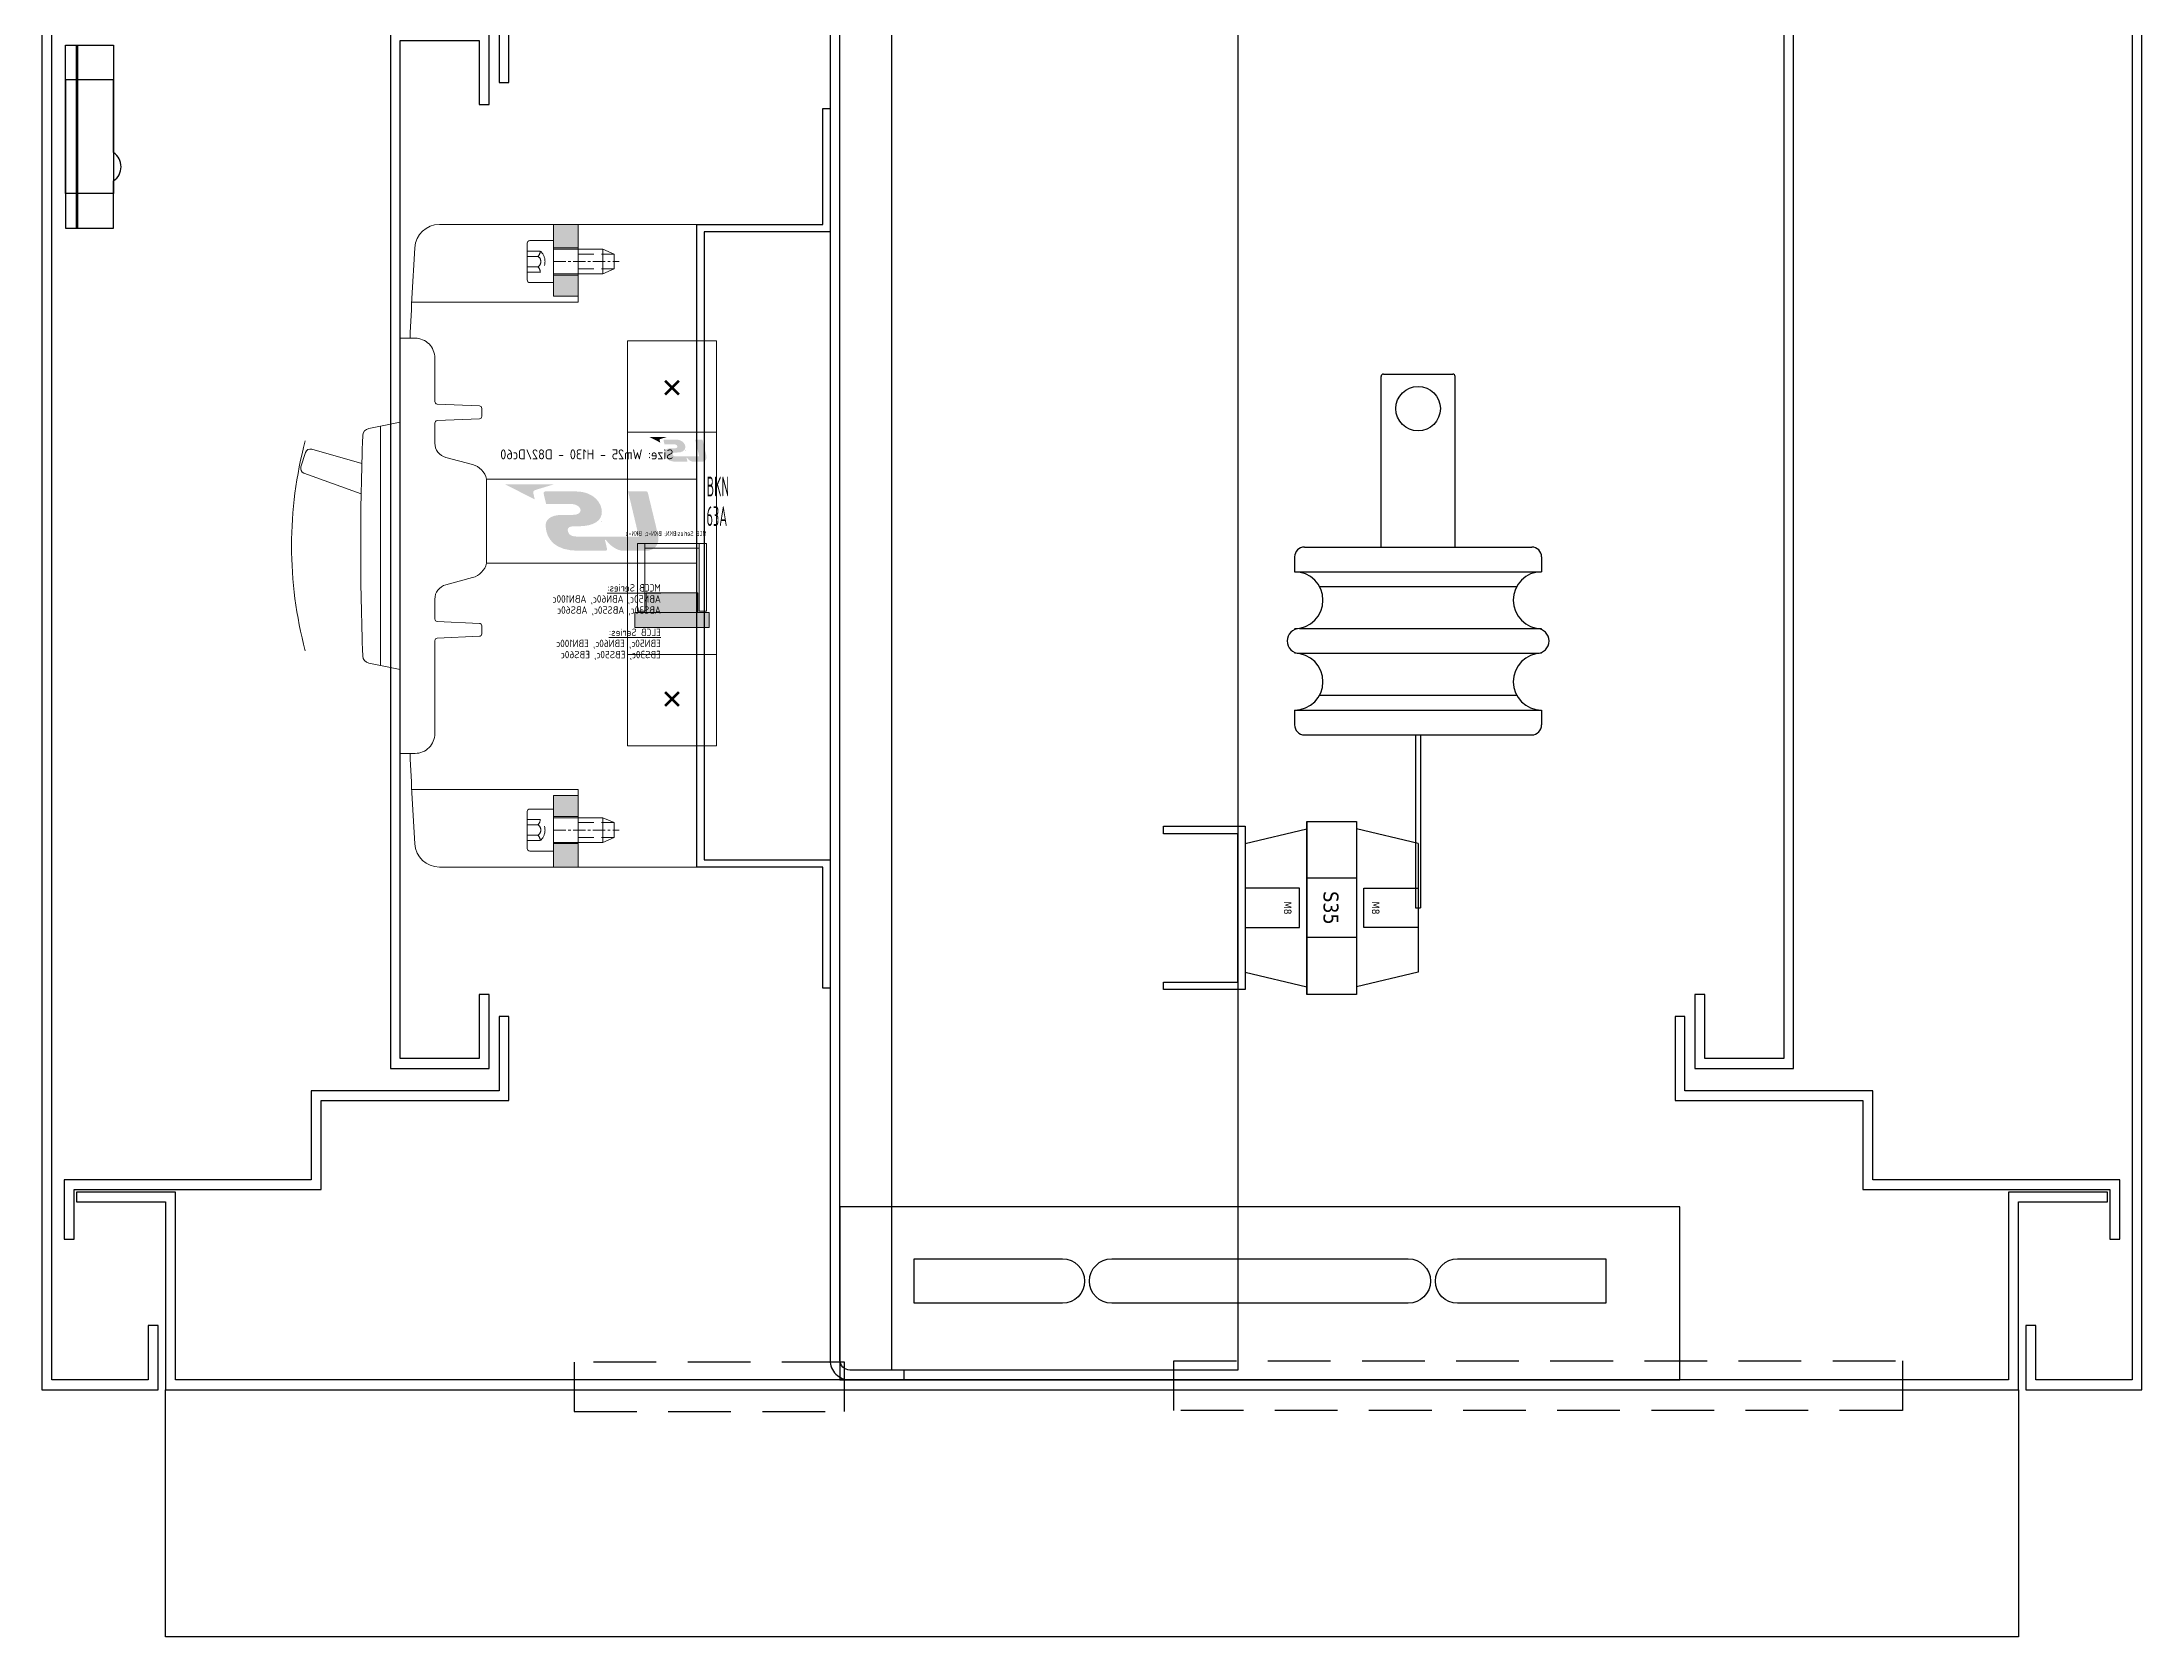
# Model space of a CAD drawing. Header units: millimetres. Extents: x 0 to 6268, y 0 to 4432.
# Drawn here: x 4293.5 to 4718.5, y 2523.4 to 2846 of the extents above; entities that cross this region are included whole.
import ezdxf
from ezdxf.enums import TextEntityAlignment as Align

# ---------------------------------------------------------------- set-up
doc = ezdxf.new("R2010")
doc.units = ezdxf.units.MM
for name, pattern in [('CENTER', [2, 1.25, -0.25, 0.25, -0.25]), ('HIDDEN', [9.525, 6.35, -3.175]), ('HIDDEN2', [4.7625, 3.175, -1.5875]), ('HIDDENX2', [19.05, 12.7, -6.35])]:
    doc.linetypes.add(name, pattern=pattern)
doc.layers.add('@.0.DM. NÉT CHÍNH', color=7, linetype='Continuous')
for name, color, linetype, lineweight in [('hw_Auxiliary', 2, 'Continuous', 13), ('hw_Center', 4, 'CENTER', 9), ('hw_Text', 7, 'Continuous', 13)]:
    doc.layers.add(name, color=color, linetype=linetype, lineweight=lineweight)
doc.styles.add('WD_IEC', font='isocp2.shx')

# ---------------------------------------------------------------- blocks, each defined once
blk = doc.blocks.new('*U12926')
at = {"color": 20, "linetype": 'ByBlock', "lineweight": 9, "const_width": 0.5}
for points in [[(-1.41, 1.41), (1.41, -1.41)], [(-1.41, -1.41), (1.41, 1.41)]]:
    blk.add_lwpolyline(points, dxfattribs=at)
blk = doc.blocks.new('*U442')
h = blk.add_hatch(color=152)
edge = h.paths.add_edge_path()
edge.add_spline(control_points=[(8.564, 2.4685), (8.9563, 2.4685), (9.1808, 2.3695), (9.1808, 2.1071), (9.1808, 1.9364), (9.0647, 1.7112), (8.9598, 1.6289), (8.7187, 1.4434), (8.5071, 1.4239), (7.3804, 1.4239), (7.3804, 1.4239), (1.9845, 1.4239), (1.9845, 1.4239), (1.9845, 1.4239), (3.0765, 6), (3.0765, 6), (3.0765, 6), (1.2699, 6), (1.2699, 6), (1.1455, 6), (1.099, 5.9656), (1.0613, 5.8181), (1.0613, 5.8181), (0.0442, 1.6058), (0.0442, 1.6058), (-0.1471, 0.7691), (0.2857, 0), (1.2486, 0), (2.2111, 0), (2.7619, 0), (3.5799, 0), (4.1541, 0), (4.8861, 0.4936), (5.2879, 1.0618), (5.3385, 1.1329), (5.4271, 1.146), (5.3916, 0.9943), (5.3208, 0.6944), (5.236, 0.3324), (5.2144, 0.2429), (5.1738, 0.067), (5.266, 0), (5.3495, 0), (5.3495, 0), (7.4326, 0), (8.0953, 0), (10.4251, 0), (11.3139, 1.1151), (11.4147, 2.4436), (11.4656, 3.1179), (10.9845, 3.6322), (9.6483, 3.6322), (9.6483, 3.6322), (8.9865, 3.6322), (8.6221, 3.6322), (8.2547, 3.6322), (7.8802, 3.7638), (7.8802, 4.0914), (7.8802, 4.4268), (8.308, 4.7296), (8.8585, 4.7296), (8.8585, 4.7296), (11.3596, 4.7296), (11.3596, 4.7296), (11.3596, 4.7296), (11.5587, 5.5206), (11.6019, 5.7037), (11.6558, 5.9342), (11.5877, 6), (11.4182, 6), (11.4182, 6), (8.3288, 6), (8.3288, 6), (6.5328, 6), (5.7269, 4.8013), (5.7269, 3.9445), (5.7269, 3.0871), (6.4178, 2.4697), (8.1984, 2.4697), (8.1984, 2.4697), (8.564, 2.4685), (8.564, 2.4685)], knot_values=[0, 0, 0, 0, 1, 1, 1, 2, 2, 2, 3, 3, 3, 4, 4, 4, 5, 5, 5, 6, 6, 6, 7, 7, 7, 8, 8, 8, 9, 9, 9, 10, 10, 10, 11, 11, 11, 12, 12, 12, 13, 13, 13, 14, 14, 14, 15, 15, 15, 16, 16, 16, 17, 17, 17, 18, 18, 18, 19, 19, 19, 20, 20, 20, 21, 21, 21, 22, 22, 22, 23, 23, 23, 24, 24, 24, 25, 25, 25, 26, 26, 26, 27, 27, 27, 27], degree=3, periodic=0)
h = blk.add_hatch(color=10)
edge = h.paths.add_edge_path()
edge.add_spline(control_points=[(10.5597, 6.7227), (10.5597, 6.7227), (15.5292, 6.7227), (15.5292, 6.7227), (15.5292, 6.7227), (12.5227, 5.194), (12.5227, 5.194), (12.5227, 5.194), (12.6282, 5.6846), (12.6608, 5.831), (12.6957, 5.9856), (12.6412, 6.0887), (12.451, 6.1474), (12.2549, 6.2072), (10.5597, 6.7227), (10.5597, 6.7227)], knot_values=[0, 0, 0, 0, 1, 1, 1, 2, 2, 2, 3, 3, 3, 4, 4, 4, 5, 5, 5, 5], degree=3, periodic=0)
at = {"layer": 'Defpoints', "color": 2, "linetype": 'ByBlock', "lineweight": 9}
blk.add_line((5.7544, 3), (5.7544, 3), dxfattribs=at)
blk = doc.blocks.new('*U468')
at = {"linetype": 'ByBlock', "lineweight": 9}
h = blk.add_hatch(color=254, dxfattribs=at)
h.dxf.hatch_style = 1
h.paths.add_polyline_path([(14.25, -14), (14.25, -10), (3.75, -10), (3.75, -14)])
h = blk.add_hatch(color=253, dxfattribs=at)
h.dxf.hatch_style = 1
h.paths.add_polyline_path([(16.5, -17), (16.5, -14), (1.5, -14), (1.5, -17)])
at = {"color": 0, "linetype": 'ByBlock', "lineweight": 18}
for points in [[(0, -41), (18, -41), (18, 41), (0, 41)], [(0, -22.5), (18, -22.5), (18, 22.5), (0, 22.5)]]:
    blk.add_lwpolyline(points, close=True, dxfattribs=at)
at = {"color": 0, "linetype": 'ByBlock', "lineweight": 9}
for points in [[(14.5, -1), (14.5, 0), (3.5, 0), (3.5, -1), (3.5, 0), (2, 0), (2, -13.75), (3.5, -13.75), (3.5, -1), (14.5, -1), (14.5, -13.75), (16, -13.75), (16, 0), (14.5, 0)], [(3.75, -10), (14.25, -10), (14.25, -14), (3.75, -14)], [(1.5, -14), (16.5, -14), (16.5, -17), (1.5, -17)]]:
    blk.add_lwpolyline(points, close=True, dxfattribs=at)
blk.add_blockref('*U12926', (9, 31.5), dxfattribs=at)
at = {"color": 0, "linetype": 'ByBlock', "lineweight": -2, "xscale": 0.75, "yscale": 0.75, "zscale": 0.75}
blk.add_blockref('*U442', (2, 16.5), dxfattribs=at)
at = {"color": 0, "linetype": 'ByBlock', "lineweight": 9, "xscale": -1, "rotation": 180}
blk.add_blockref('*U12926', (9, -31.5), dxfattribs=at)
at = {"layer": 'Defpoints', "color": 8, "style": 'WD_IEC', "width": 0.75}
blk.add_text('MCB Series:BKN; BKN-c; BKN-b', height=1, dxfattribs=at).set_placement((2, 1.5))
at = {"layer": 'hw_Text', "style": 'WD_IEC', "width": 0.5, "flags": 12}
blk.add_attdef('TYPE', (2, 9.5), '', height=4, dxfattribs=at)
at = {"layer": 'hw_Text', "color": 1, "style": 'WD_IEC', "width": 0.5, "flags": 12}
blk.add_attdef('RATE', (2, 3.5), '', height=4, dxfattribs=at)
blk = doc.blocks.new('*U12999')
for p, q in [((0, 4.25), (0, -4.25)), ((10, 2.5), (0, 2.5)), ((5, 2.5), (5, -2.5)), ((12.29, 1.5), (10, 2.5)), ((10, 2.5), (10, -2.5)), ((12.29, -1.5), (12.29, 1.5)), ((0, -2.5), (10, -2.5)), ((10, -2.5), (12.29, -1.5))]:
    blk.add_line(p, q)
at = {"linetype": 'HIDDEN2'}
for p, q in [((-5.31, 2.12), (-2.66, 2.12)), ((-5.31, 1.06), (-3.11, 1.06)), ((5, 1.5), (12.29, 1.5)), ((-5.31, -1.06), (-3.11, -1.06)), ((-5.31, -2.12), (-2.66, -2.12)), ((5, -1.5), (12.29, -1.5))]:
    blk.add_line(p, q, dxfattribs=at)
blk.add_lwpolyline([(0, 4.25), (-4.78, 4.25, 0.414214), (-5.31, 3.72), (-5.31, -3.72, 0.414214), (-4.78, -4.25), (0, -4.25)], format="xyb")
for centre, radius, start, end in [((-4.42, 2.25), 1.77, 317.7354, 355.8315), ((-3.83, 0), 1.28, 304.1139, 55.8861), ((-4.56, 0), 2.86, 311.9186, 48.0814), ((-4.18, -2.15), 1.52, 0.8932, 45.5398)]:
    blk.add_arc(centre, radius, start, end, dxfattribs=at)
at = {"layer": 'hw_Center', "ltscale": 2}
blk.add_line((0, 0), (13.29, 0), dxfattribs=at)
blk = doc.blocks.new('*U10959')
h = blk.add_hatch(color=10)
edge = h.paths.add_edge_path()
edge.add_spline(control_points=[(10.5597, 6.7227), (10.5597, 6.7227), (15.5292, 6.7227), (15.5292, 6.7227), (15.5292, 6.7227), (12.5227, 5.194), (12.5227, 5.194), (12.5227, 5.194), (12.6282, 5.6846), (12.6608, 5.831), (12.6957, 5.9856), (12.6412, 6.0887), (12.451, 6.1474), (12.2549, 6.2072), (10.5597, 6.7227), (10.5597, 6.7227)], knot_values=[0, 0, 0, 0, 1, 1, 1, 2, 2, 2, 3, 3, 3, 4, 4, 4, 5, 5, 5, 5], degree=3, periodic=0)
h = blk.add_hatch(color=152)
edge = h.paths.add_edge_path()
edge.add_spline(control_points=[(8.564, 2.4685), (8.9563, 2.4685), (9.1808, 2.3695), (9.1808, 2.1071), (9.1808, 1.9364), (9.0647, 1.7112), (8.9598, 1.6289), (8.7187, 1.4434), (8.5071, 1.4239), (7.3804, 1.4239), (7.3804, 1.4239), (1.9845, 1.4239), (1.9845, 1.4239), (1.9845, 1.4239), (3.0765, 6), (3.0765, 6), (3.0765, 6), (1.2699, 6), (1.2699, 6), (1.1455, 6), (1.099, 5.9656), (1.0613, 5.8181), (1.0613, 5.8181), (0.0442, 1.6058), (0.0442, 1.6058), (-0.1471, 0.7691), (0.2857, 0), (1.2486, 0), (2.2111, 0), (2.7619, 0), (3.5799, 0), (4.1541, 0), (4.8861, 0.4936), (5.2879, 1.0618), (5.3385, 1.1329), (5.4271, 1.146), (5.3916, 0.9943), (5.3208, 0.6944), (5.236, 0.3324), (5.2144, 0.2429), (5.1738, 0.067), (5.266, 0), (5.3495, 0), (5.3495, 0), (7.4326, 0), (8.0953, 0), (10.4251, 0), (11.3139, 1.1151), (11.4147, 2.4436), (11.4656, 3.1179), (10.9845, 3.6322), (9.6483, 3.6322), (9.6483, 3.6322), (8.9865, 3.6322), (8.6221, 3.6322), (8.2547, 3.6322), (7.8802, 3.7638), (7.8802, 4.0914), (7.8802, 4.4268), (8.308, 4.7296), (8.8585, 4.7296), (8.8585, 4.7296), (11.3596, 4.7296), (11.3596, 4.7296), (11.3596, 4.7296), (11.5587, 5.5206), (11.6019, 5.7037), (11.6558, 5.9342), (11.5877, 6), (11.4182, 6), (11.4182, 6), (8.3288, 6), (8.3288, 6), (6.5328, 6), (5.7269, 4.8013), (5.7269, 3.9445), (5.7269, 3.0871), (6.4178, 2.4697), (8.1984, 2.4697), (8.1984, 2.4697), (8.564, 2.4685), (8.564, 2.4685)], knot_values=[0, 0, 0, 0, 1, 1, 1, 2, 2, 2, 3, 3, 3, 4, 4, 4, 5, 5, 5, 6, 6, 6, 7, 7, 7, 8, 8, 8, 9, 9, 9, 10, 10, 10, 11, 11, 11, 12, 12, 12, 13, 13, 13, 14, 14, 14, 15, 15, 15, 16, 16, 16, 17, 17, 17, 18, 18, 18, 19, 19, 19, 20, 20, 20, 21, 21, 21, 22, 22, 22, 23, 23, 23, 24, 24, 24, 25, 25, 25, 26, 26, 26, 27, 27, 27, 27], degree=3, periodic=0)
at = {"layer": 'Defpoints', "color": 2, "linetype": 'ByBlock', "lineweight": 9}
blk.add_line((5.7544, 3), (5.7544, 3), dxfattribs=at)
blk = doc.blocks.new('*U10957')
at = {"linetype": 'ByBlock', "lineweight": 9}
h = blk.add_hatch(color=10, dxfattribs=at)
h.paths.add_polyline_path([(29, 50.5), (29, 54.75), (24, 54.75), (24, 50.5)])
h.paths.add_polyline_path([(29, 65), (24, 65), (24, 60.25), (29, 60.25)])
h = blk.add_hatch(color=10, dxfattribs=at)
h.paths.add_polyline_path([(24, -50.5), (24, -54.75), (29, -54.75), (29, -50.5)])
h.paths.add_polyline_path([(29, -60.25), (24, -60.25), (24, -65), (29, -65)])
at = {"color": 112, "linetype": 'ByBlock', "lineweight": 9}
blk.add_line((60, 25), (60, -25), dxfattribs=at)
at = {"color": 150, "linetype": 'ByBlock', "lineweight": 9}
blk.add_line((64, 24.2), (64, -24.2), dxfattribs=at)
at = {"linetype": 'ByBlock', "lineweight": 18, "ltscale": 15}
blk.add_lwpolyline([(58.01, -42, -0.004581), (57.07, -60.3, -0.396649), (52.08, -65), (0, -65), (0, 65), (52.08, 65, -0.396649), (57.07, 60.3, -0.004581), (58.01, 42)], format="xyb", dxfattribs=at)
at = {"color": 10, "linetype": 'ByBlock', "lineweight": 9}
for points in [[(24, 65), (24, 49.3), (57.67, 49.3)], [(24, -65), (24, -49.3), (57.67, -49.3)]]:
    blk.add_lwpolyline(points, dxfattribs=at)
for points in [[(29, 65), (24, 65), (24, 50.5), (29, 50.5)], [(29, 60.25), (24, 60.25), (24, 54.75), (29, 54.75)], [(29, -65), (24, -65), (24, -50.5), (29, -50.5)], [(29, -60.25), (24, -60.25), (24, -54.75), (29, -54.75)]]:
    blk.add_lwpolyline(points, close=True, dxfattribs=at)
at = {"color": 0, "linetype": 'ByBlock', "lineweight": 18}
blk.add_lwpolyline([(53, 24.82, 0.401491), (52.52, 25.32), (43.98, 25.69, -0.401491), (43.5, 26.19), (43.5, 27.81, -0.401491), (43.98, 28.31), (52.52, 28.68, 0.401491), (53, 29.18), (53, 38, -0.414214), (57, 42), (60, 42), (60, 25), (64, 24.2), (66.38, 23.73, -0.347339), (67.58, 22.32, -0.009301), (68, 0, -0.009301), (67.58, -22.32, -0.347339), (66.38, -23.73), (64, -24.2), (60, -25), (60, -42), (57, -42, -0.414214), (53, -38), (53, -19.18, 0.401491), (52.52, -18.68), (43.98, -18.31, -0.401491), (43.5, -17.81), (43.5, -16.19, -0.401491), (43.98, -15.69), (52.52, -15.32, 0.401491), (53, -14.82), (53, -10.79, 0.339454), (50.78, -7.89), (45.36, -6.44, -0.275977), (42.51, -3.5), (42.51, 5), (42.51, 13.5, -0.275977), (45.36, 16.44), (50.78, 17.89, 0.339454), (53, 20.79)], format="xyb", close=True, dxfattribs=at)
blk.add_lwpolyline([(67.77, 16.62), (77.92, 19.53, -0.404213), (79.15, 18.88, 0.00016), (79.15, 18.88), (80.1, 15.96, -0.404341), (79.49, 14.71, 0.000271), (79.49, 14.71), (67.91, 10.5)], format="xyb", dxfattribs=at)
at = {"linetype": 'ByBlock', "lineweight": 18, "ltscale": 15}
blk.add_lwpolyline([(42.51, -3.5), (0, -3.5), (0, 13.5), (42.51, 13.5)], close=True, dxfattribs=at)
at = {"layer": 'Defpoints', "color": 8, "linetype": 'HIDDEN', "lineweight": 9, "ltscale": 10}
blk.add_arc((0, 0), 82, 345, 15, dxfattribs=at)
at = {"color": 0, "linetype": 'ByBlock', "lineweight": 9, "xscale": 2, "yscale": 2, "zscale": 2}
blk.add_blockref('*U10959', (7.74, -1), dxfattribs=at)
at = {"layer": 'hw_Auxiliary', "color": 0, "linetype": 'ByBlock', "lineweight": 9, "rotation": 180}
blk.add_blockref('*U12999', (29, 57.5), dxfattribs=at)
at = {"layer": 'hw_Auxiliary', "color": 0, "linetype": 'ByBlock', "lineweight": 9, "xscale": -1}
blk.add_blockref('*U12999', (29, -57.5), dxfattribs=at)
at = {"color": 8, "linetype": 'ByBlock', "lineweight": 9, "style": 'WD_IEC'}
blk.add_text('Size: Wm25 - H130 - D82/Dc60', height=2, dxfattribs=at).set_placement((22.25, 18.5), align=Align.MIDDLE_CENTER)
at = {"layer": 'Defpoints', "color": 8, "linetype": 'ByBlock', "lineweight": 9, "style": 'WD_IEC'}
for s, p in [('%%UMCCB Series:', (7.25, -8.5)), ('ABN50c, ABN60c, ABN100c', (7.25, -10.75)), ('ABS30c, ABS50c, ABS60c', (7.25, -13)), ('%%UELCB Series:', (7.25, -17.5)), ('EBN50c, EBN60c, EBN100c', (7.25, -19.75)), ('EBS30c, EBS50c, EBS60c', (7.25, -22))]:
    blk.add_text(s, height=1.5, dxfattribs=at).set_placement(p, align=Align.MIDDLE_LEFT)
blk = doc.blocks.new('*U11001')
at = {"color": 1}
for p, q in [((-35, 22.53), (-22.5, 25.53)), ((-22.5, 27.03), (-22.5, -7.97)), ((-22.5, 27.03), (-12.5, 27.03)), ((-22.5, -7.97), (-22.5, 27.03)), ((-22.5, 25.53), (-22.5, -6.47)), ((-12.5, 27.03), (-12.5, -7.97)), ((0, 22.53), (-12.5, 25.53)), ((-12.5, 25.53), (-12.5, -6.47)), ((-35, 22.53), (-35, -3.47)), ((0, 22.53), (0, -3.47)), ((-12.5, 15.53), (-22.5, 15.53)), ((-12.5, 3.53), (-22.5, 3.53)), ((-35, -3.47), (-22.5, -6.47)), ((0, -3.47), (-12.5, -6.47)), ((-12.5, -7.97), (-22.5, -7.97))]:
    blk.add_line(p, q, dxfattribs=at)
for points in [[(-35, 13.53), (-35, 5.53), (-24, 5.53), (-24, 13.53)], [(0, 13.53), (0, 5.53), (-11, 5.53), (-11, 13.53)]]:
    blk.add_lwpolyline(points, close=True, dxfattribs=at)
at = {"color": 1, "width": 30.0978, "attachment_point": 5, "rotation": 270}
for s, insert, char_height in [('{\\fTahoma|b0|i0|c0|p34;M8}', (-26.4, 9.53), 1.5), ('{\\fTahoma|b0|i0|c0|p34;S35}', (-17.66, 9.53), 3), ('{\\fTahoma|b0|i0|c0|p34;M8}', (-8.6, 9.53), 1.5)]:
    blk.add_mtext(s, dxfattribs=dict(at, insert=insert, char_height=char_height))
blk = doc.blocks.new('*U12838')
for p, q in [((-7, 85), (7, 85)), ((-7.5, 50), (-7.5, 84.5)), ((7.5, 50), (7.5, 84.5)), ((-25, 48), (-25, 45)), ((-23, 50), (23, 50)), ((25, 48), (25, 45)), ((-25, 45), (25, 45)), ((-25, 17), (25, 17)), ((-25, 17), (-25, 14)), ((25, 17), (25, 14)), ((-23, 12), (23, 12)), ((-0.5, 12), (-0.5, -23)), ((0.5, 12), (0.5, -23)), ((-0.5, -23), (0.5, -23))]:
    blk.add_line(p, q)
at = {"color": 32}
for p, q in [((-19.95, 42), (19.95, 42)), ((-24, 33.5), (25, 33.5)), ((-24, 28.5), (24, 28.5)), ((-19.95, 20), (19.95, 20))]:
    blk.add_line(p, q, dxfattribs=at)
blk.add_circle((0, 78), 4.5)
for centre, radius, start, end in [((-7, 84.5), 0.5, 90, 180), ((7, 84.5), 0.5, 0, 90), ((-23, 48), 2, 90, 180), ((23, 48), 2, 0, 90), ((-23, 14), 2, 180, 270), ((23, 14), 2, 270, 0)]:
    blk.add_arc(centre, radius, start, end)
for centre, radius, start, end in [((-25, 39.25), 5.75, 270, 90), ((25, 39.25), 5.75, 90, 270), ((-24, 31), 2.5, 90, 270), ((24, 31), 2.5, 270, 90), ((-25, 22.75), 5.75, 270, 90), ((25, 22.75), 5.75, 90, 270)]:
    blk.add_arc(centre, radius, start, end, dxfattribs=at)

msp = doc.modelspace()

# ---------------------------------------------------------------- linework, layer by layer
at = {"color": 4}
for points in [[(4451.52, 2654.63), (4451.52, 2679.13), (4426.02, 2679.13), (4426.02, 2809.13), (4451.52, 2809.13), (4451.52, 2832.63), (4453.02, 2832.63), (4453.02, 2807.63), (4427.52, 2807.63), (4427.52, 2680.63), (4453.02, 2680.63), (4453.02, 2654.63)], [(4520.52, 2655.88), (4535.52, 2655.88), (4535.52, 2685.88), (4520.52, 2685.88), (4520.52, 2687.38), (4537.02, 2687.38), (4537.02, 2654.38), (4520.52, 2654.38)]]:
    msp.add_lwpolyline(points, close=True, dxfattribs=at)
at = {"color": 2, "linetype": 'HIDDENX2'}
for points in [[(4455.95, 2578.99), (4401.21, 2578.99), (4401.21, 2568.99), (4455.95, 2568.99)], [(4522.57, 2579.22), (4670.02, 2579.22), (4670.02, 2569.22), (4522.57, 2569.22)]]:
    msp.add_lwpolyline(points, close=True, dxfattribs=at)
at = {"layer": '@.0.DM. NÉT CHÍNH'}
for p, q in [((4300.52, 2815.38), (4300.52, 2845.38)), ((4300.7, 2845.38), (4300.7, 2815.38)), ((4300.52, 2808.38), (4300.52, 2838.38)), ((4300.7, 2838.38), (4300.7, 2808.38)), ((4496.02, 2610.38), (4455.02, 2610.38)), ((4470.02, 2590.88), (4470.02, 2599.88)), ((4610.02, 2599.88), (4610.02, 2590.88))]:
    msp.add_line(p, q, dxfattribs=at)
for points in [[(4716.52, 3791.38), (4716.52, 2575.38), (4697.02, 2575.38), (4697.02, 2586.38), (4695.02, 2586.38), (4695.02, 2573.38), (4718.52, 2573.38), (4718.52, 3793.38), (4695.02, 3793.38), (4695.02, 3780.38), (4697.02, 3780.38), (4697.02, 3791.38)], [(4535.52, 2577.38), (4465.52, 2577.38), (4465.52, 3714.38), (4535.52, 3714.38)], [(4315.02, 2575.38), (4295.52, 2575.38), (4295.52, 2898.38), (4315.02, 2898.38), (4315.02, 2887.38), (4317.02, 2887.38), (4317.02, 2900.38), (4293.52, 2900.38), (4293.52, 2573.38), (4317.02, 2573.38), (4317.02, 2586.38), (4315.02, 2586.38)], [(4388.02, 2837.88), (4388.02, 2854.88), (4350.02, 2854.88), (4350.02, 2872.88), (4300.02, 2872.88), (4300.02, 2882.88), (4298.02, 2882.88), (4298.02, 2870.88), (4348.02, 2870.88), (4348.02, 2852.88), (4386.02, 2852.88), (4386.02, 2837.88)], [(4308.02, 2815.38), (4302.02, 2815.38), (4298.31, 2815.38), (4298.31, 2845.38), (4302.02, 2845.38), (4308.02, 2845.38)], [(4386.02, 2648.88), (4386.02, 2633.88), (4348.02, 2633.88), (4348.02, 2615.88), (4298.02, 2615.88), (4298.02, 2603.88), (4300.02, 2603.88), (4300.02, 2613.88), (4350.02, 2613.88), (4350.02, 2631.88), (4388.02, 2631.88), (4388.02, 2648.88)], [(4624.02, 2648.88), (4624.02, 2631.88), (4662.02, 2631.88), (4662.02, 2613.88), (4712.02, 2613.88), (4712.02, 2603.88), (4714.02, 2603.88), (4714.02, 2615.88), (4664.02, 2615.88), (4664.02, 2633.88), (4626.02, 2633.88), (4626.02, 2648.88)], [(4320.52, 2575.38), (4320.52, 2613.38), (4300.52, 2613.38), (4300.52, 2611.38), (4318.52, 2611.38), (4318.52, 2573.38), (4693.52, 2573.38), (4693.52, 2611.38), (4711.52, 2611.38), (4711.52, 2613.38), (4691.52, 2613.38), (4691.52, 2575.38)], [(4625.02, 2610.38), (4455.02, 2610.38), (4455.02, 2575.38), (4625.02, 2575.38)], [(4318.52, 2573.38), (4693.52, 2573.38), (4693.52, 2523.38), (4318.52, 2523.38)]]:
    msp.add_lwpolyline(points, close=True, dxfattribs=at)
at = {"layer": '@.0.DM. NÉT CHÍNH', "color": 6}
for points in [[(4646.02, 3726.38), (4646.02, 2640.38), (4630.02, 2640.38), (4630.02, 2653.38), (4628.02, 2653.38), (4628.02, 2638.38), (4648.02, 2638.38), (4648.02, 3728.38), (4628.02, 3728.38), (4628.02, 3713.38), (4630.02, 3713.38), (4630.02, 3726.38)], [(4382.02, 2640.38), (4366.02, 2640.38), (4366.02, 2846.38), (4382.02, 2846.38), (4382.02, 2833.38), (4384.02, 2833.38), (4384.02, 2848.38), (4364.02, 2848.38), (4364.02, 2638.38), (4384.02, 2638.38), (4384.02, 2653.38), (4382.02, 2653.38)]]:
    msp.add_lwpolyline(points, close=True, dxfattribs=at)
at = {"layer": '@.0.DM. NÉT CHÍNH'}
msp.add_lwpolyline([(4468.02, 2575.38), (4468.02, 2577.38), (4457.02, 2577.38, -0.414214), (4455.02, 2579.38), (4455.02, 2933.38), (4324.02, 2933.38, 0.414214), (4320.02, 2929.38), (4320.02, 2918.38), (4322.02, 2918.38), (4322.02, 2929.38, -0.414214), (4324.02, 2931.38), (4453.02, 2931.38), (4453.02, 2579.38, 0.414214), (4457.02, 2575.38)], format="xyb", dxfattribs=at)
msp.add_lwpolyline([(4298.31, 2838.38), (4298.31, 2808.38), (4302.02, 2808.38), (4308.02, 2808.38), (4308.02, 2817.94, 0.522233), (4308.02, 2823.68), (4308.02, 2838.38), (4302.02, 2838.38)], format="xyb", close=True, dxfattribs=at)
at = {"layer": '@.0.DM. NÉT CHÍNH', "color": 2}
for points in [[(4470.02, 2599.88), (4500.02, 2599.88, -1), (4500.02, 2590.88), (4470.02, 2590.88)], [(4510.02, 2599.88), (4570.02, 2599.88, -1), (4570.02, 2590.88), (4510.02, 2590.88, -1)], [(4610.02, 2590.88), (4580.02, 2590.88, -1), (4580.02, 2599.88), (4610.02, 2599.88)]]:
    msp.add_lwpolyline(points, format="xyb", close=True, dxfattribs=at)

# ---------------------------------------------------------------- block references
at = {"color": 0, "linetype": 'ByBlock', "lineweight": 9, "xscale": -1}
msp.add_blockref('*U10957', (4426.02, 2744.13), dxfattribs=at)
at = {"color": 0, "linetype": 'ByBlock', "lineweight": 9}
ref = msp.add_blockref('*U468', (4430.02, 2744.63), dxfattribs=dict(at, xscale=-1))
ref.add_attrib('TYPE', 'BKN', (4428.02, 2754.13), dxfattribs={"layer": 'hw_Text', "height": 4, "style": 'WD_IEC', "width": 0.5, "flags": 12})
ref.add_attrib('RATE', '63A', (4428.02, 2748.13), dxfattribs={"layer": 'hw_Text', "color": 1, "height": 4, "style": 'WD_IEC', "width": 0.5, "flags": 12})
msp.add_blockref('*U12838', (4572.02, 2693.88))
at = {"color": 4}
msp.add_blockref('*U11001', (4572.02, 2661.35), dxfattribs=at)

doc.saveas('drawing.dxf')
